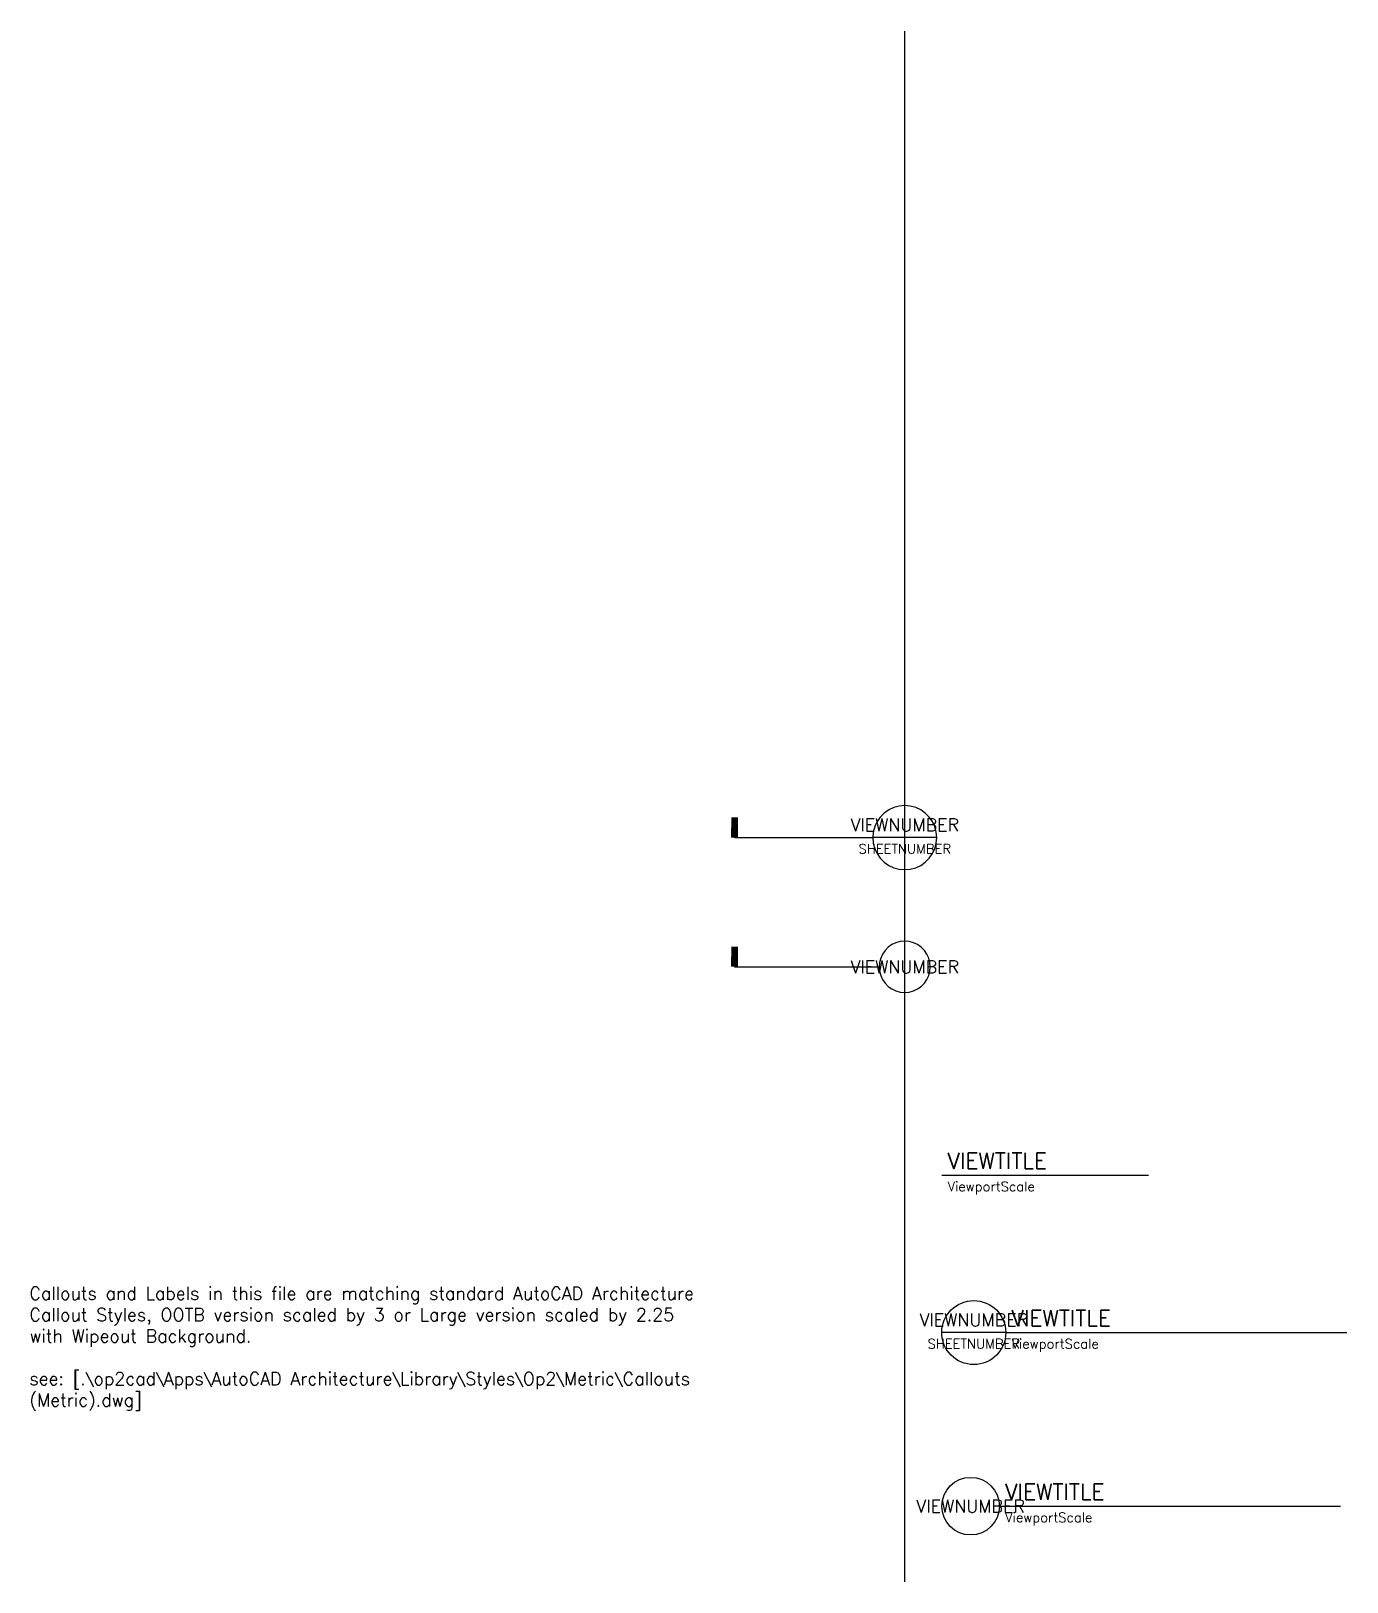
# Model space of a CAD drawing. Header units: millimetres. Extents: x -205 to 104, y 0 to 364.
import ezdxf
from ezdxf.enums import TextEntityAlignment as Align

# ---------------------------------------------------------------- set-up
doc = ezdxf.new("R2010")
doc.units = ezdxf.units.MM
doc.set_wipeout_variables(frame=1)
doc.layers.add('Aec-Detail-Marks', color=150, linetype='Continuous', lineweight=18)
doc.styles.add('RomanS', font='romans.shx')

# ---------------------------------------------------------------- blocks, each defined once
blk = doc.blocks.new('Drawing Title (Text Only)')
blk.add_lwpolyline([(8.69, -13.02), (57.14, -13.02)])
at = {"color": 0, "linetype": 'ByBlock', "lineweight": -2, "style": 'RomanS'}
blk.add_attdef('TITLE', (10.06, -11.52), '', height=3.75, dxfattribs=at)
blk.add_attdef('SCALE', text='', height=2.25, dxfattribs=at).set_placement((10.06, -14.52), align=Align.TOP_LEFT)
blk = doc.blocks.new('Drawing Title w View and Sheet')
at = {"color": 0, "linetype": 'ByBlock', "lineweight": -2}
blk.add_line((23.69, -13.02), (8.69, -13.02), dxfattribs=at)
blk.add_lwpolyline([(23.69, -13.02), (103.69, -13.02)])
blk.add_circle((16.19, -13.02), 7.5, dxfattribs=at)
at = {"color": 0, "linetype": 'ByBlock', "lineweight": -2, "style": 'RomanS'}
blk.add_attdef('NUMBER', text='', height=3, dxfattribs=at).set_placement((16.19, -11.52), align=Align.CENTER)
blk.add_attdef('TITLE', (25.06, -11.52), '', height=3.75, dxfattribs=at)
blk.add_attdef('SHEET', text='', height=2.25, dxfattribs=at).set_placement((16.19, -14.52), align=Align.TOP_CENTER)
blk.add_attdef('SCALE', text='', height=2.25, dxfattribs=at).set_placement((25.06, -14.52), align=Align.TOP_LEFT)
blk = doc.blocks.new('Drawing Title w View')
blk.add_lwpolyline([(22.19, -13.02), (102.19, -13.02)])
at = {"color": 0, "linetype": 'ByBlock', "lineweight": -2}
blk.add_circle((15.44, -13.02), 6.75, dxfattribs=at)
blk.add_circle((15.44, -13.02), 6.75, dxfattribs=at)
at = {"color": 0, "linetype": 'ByBlock', "lineweight": -2, "style": 'RomanS'}
blk.add_attdef('TITLE', (23.56, -11.52), '', height=3.75, dxfattribs=at)
blk.add_attdef('NUMBER', text='', height=3, dxfattribs=at).set_placement((15.44, -13.02), align=Align.MIDDLE)
blk.add_attdef('SCALE', text='', height=2.25, dxfattribs=at).set_placement((23.56, -14.52), align=Align.TOP_LEFT)
blk = doc.blocks.new('Detail Section w View')
at = {"color": 0, "linetype": 'ByBlock', "lineweight": -2}
blk.add_lwpolyline([(-39.92, 0, 1.59, 1.59, 0), (-39.89, 4.76, 0, 0, 0)], format="xyseb", dxfattribs=at)
blk.add_wipeout([(6, 0), (5.91, 1.04), (5.64, 2.05), (5.2, 3), (4.6, 3.86), (3.86, 4.6), (3, 5.2), (2.05, 5.64), (1.04, 5.91), (0, 6), (-1.04, 5.91), (-2.05, 5.64), (-3, 5.2), (-3.86, 4.6), (-4.6, 3.86), (-5.2, 3), (-5.64, 2.05), (-5.91, 1.04), (-6, 0), (-5.91, -1.04), (-5.64, -2.05), (-5.2, -3), (-4.6, -3.86), (-3.86, -4.6), (-3, -5.2), (-2.05, -5.64), (-1.04, -5.91), (0, -6), (1.04, -5.91), (2.05, -5.64), (3, -5.2), (3.86, -4.6), (4.6, -3.86), (5.2, -3), (5.64, -2.05), (5.91, -1.04)], dxfattribs=at)
blk.add_lwpolyline([(6, 0), (5.91, 1.04), (5.64, 2.05), (5.2, 3), (4.6, 3.86), (3.86, 4.6), (3, 5.2), (2.05, 5.64), (1.04, 5.91), (0, 6), (-1.04, 5.91), (-2.05, 5.64), (-3, 5.2), (-3.86, 4.6), (-4.6, 3.86), (-5.2, 3), (-5.64, 2.05), (-5.91, 1.04), (-6, 0), (-5.91, -1.04), (-5.64, -2.05), (-5.2, -3), (-4.6, -3.86), (-3.86, -4.6), (-3, -5.2), (-2.05, -5.64), (-1.04, -5.91), (0, -6), (1.04, -5.91), (2.05, -5.64), (3, -5.2), (3.86, -4.6), (4.6, -3.86), (5.2, -3), (5.64, -2.05), (5.91, -1.04)], close=True, dxfattribs=at)
at = {"layer": 'Aec-Detail-Marks', "color": 0, "linetype": 'ByBlock', "lineweight": -2}
blk.add_lwpolyline([(-39.92, 0), (-6, 0)], dxfattribs=at)
at = {"color": 0, "linetype": 'ByBlock', "lineweight": -2, "style": 'RomanS'}
blk.add_attdef('NUMBER', text='', height=3, dxfattribs=at).set_placement((0, 0), align=Align.MIDDLE)
blk = doc.blocks.new('*U9')
at = {"color": 0, "linetype": 'ByBlock', "lineweight": -2}
blk.add_lwpolyline([(-39.92, 0, 1.59, 1.59, 0), (-39.89, 4.76, 0, 0, 0)], format="xyseb", dxfattribs=at)
blk.add_wipeout([(7.5, 0), (7.39, 1.3), (7.05, 2.57), (6.5, 3.75), (5.75, 4.82), (4.82, 5.75), (3.75, 6.5), (2.57, 7.05), (1.3, 7.39), (0, 7.5), (-1.3, 7.39), (-2.57, 7.05), (-3.75, 6.5), (-4.82, 5.75), (-5.75, 4.82), (-6.5, 3.75), (-7.05, 2.57), (-7.39, 1.3), (-7.5, 0), (-7.39, -1.3), (-7.05, -2.57), (-6.5, -3.75), (-5.75, -4.82), (-4.82, -5.75), (-3.75, -6.5), (-2.57, -7.05), (-1.3, -7.39), (0, -7.5), (1.3, -7.39), (2.57, -7.05), (3.75, -6.5), (4.82, -5.75), (5.75, -4.82), (6.5, -3.75), (7.05, -2.57), (7.39, -1.3)], dxfattribs=at)
blk.add_line((7.5, 0), (-7.5, 0), dxfattribs=at)
blk.add_lwpolyline([(7.5, 0), (7.39, 1.3), (7.05, 2.57), (6.5, 3.75), (5.75, 4.82), (4.82, 5.75), (3.75, 6.5), (2.57, 7.05), (1.3, 7.39), (0, 7.5), (-1.3, 7.39), (-2.57, 7.05), (-3.75, 6.5), (-4.82, 5.75), (-5.75, 4.82), (-6.5, 3.75), (-7.05, 2.57), (-7.39, 1.3), (-7.5, 0), (-7.39, -1.3), (-7.05, -2.57), (-6.5, -3.75), (-5.75, -4.82), (-4.82, -5.75), (-3.75, -6.5), (-2.57, -7.05), (-1.3, -7.39), (0, -7.5), (1.3, -7.39), (2.57, -7.05), (3.75, -6.5), (4.82, -5.75), (5.75, -4.82), (6.5, -3.75), (7.05, -2.57), (7.39, -1.3)], close=True, dxfattribs=at)
at = {"layer": 'Aec-Detail-Marks', "color": 0, "linetype": 'ByBlock', "lineweight": -2}
blk.add_lwpolyline([(-39.92, 0), (-7.5, 0)], dxfattribs=at)
at = {"color": 0, "linetype": 'ByBlock', "lineweight": -2, "style": 'RomanS'}
blk.add_attdef('NUMBER', text='', height=3, dxfattribs=at).set_placement((0, 1.5), align=Align.CENTER)
blk.add_attdef('SHEET', text='', height=2.25, dxfattribs=at).set_placement((0, -1.5), align=Align.TOP_CENTER)

msp = doc.modelspace()

# ---------------------------------------------------------------- block references
for name, p, values in [('*U9', (0, 174.58), {'SHEET': 'SHEETNUMBER', 'NUMBER': 'VIEWNUMBER'}), ('Detail Section w View', (0, 144.28), {'NUMBER': 'VIEWNUMBER'}), ('Drawing Title (Text Only)', (0, 108.4), {'SCALE': 'ViewportScale', 'TITLE': 'VIEWTITLE'}), ('Drawing Title w View and Sheet', (0, 71.51), {'SCALE': 'ViewportScale', 'TITLE': 'VIEWTITLE', 'SHEET': 'SHEETNUMBER', 'NUMBER': 'VIEWNUMBER'}), ('Drawing Title w View', (0, 30.8), {'SCALE': 'ViewportScale', 'TITLE': 'VIEWTITLE', 'NUMBER': 'VIEWNUMBER'})]:
    msp.add_blockref(name, p).add_auto_attribs(values)

# ---------------------------------------------------------------- texts
at = {"insert": (-205.26, 69.19), "char_height": 3, "attachment_point": 1, "style": 'RomanS'}
msp.add_mtext_dynamic_manual_height_columns('Callouts and Labels in this file are matching standard AutoCAD Architecture Callout Styles, OOTB version scaled by 3 or Large version scaled by 2.25 with Wipeout Background.\\P\\Psee: [.\\\\op2cad\\\\Apps\\\\AutoCAD Architecture\\\\Library\\\\Styles\\\\Op2\\\\Metric\\\\Callouts (Metric).dwg]', width=172.1182, gutter_width=12.5, heights=[141.07], dxfattribs=at)

# ---------------------------------------------------------------- next in the draw order: linework, layer by layer
msp.add_lwpolyline([(0, 0), (0, 363.76)])

doc.saveas('drawing.dxf')
